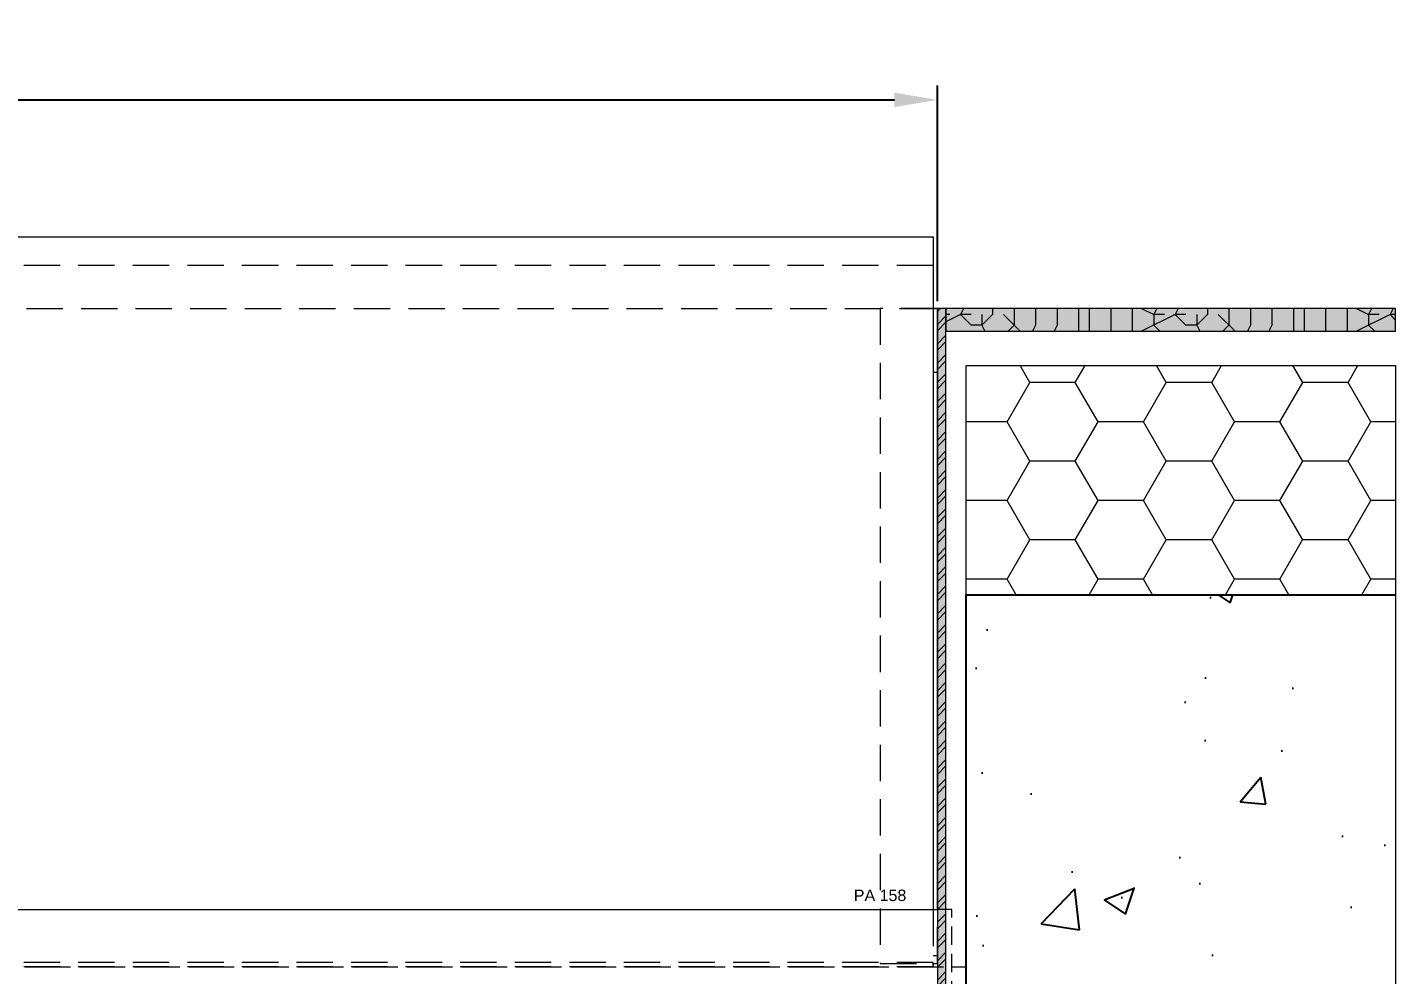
# Model space of a CAD drawing. Header units: millimetres. Extents: x -20000 to 230000, y -17405 to 24510.
# Drawn here: x -14977.7 to -14500, y -5804.8 to -5473.9 of the extents above; entities that cross this region are included whole.
import ezdxf
from ezdxf.enums import TextEntityAlignment as Align

# ---------------------------------------------------------------- set-up
doc = ezdxf.new("R2010")
doc.units = ezdxf.units.MM
doc.header["$PDMODE"] = 35
doc.header["$PDSIZE"] = 0.5
doc.linetypes.add('CACHE', pattern=[9.524999999999999, 6.35, -3.175])
doc.layers.get('0').update_dxf_attribs({"lineweight": 13})
doc.layers.get('Defpoints').update_dxf_attribs({"true_color": 0xc2a584})
doc.layers.add('0 - Invisible', color=43, linetype='Continuous', lineweight=0, plot=False)
for name, color, linetype, lineweight in [('1 - Aluminium', 150, 'Continuous', 13), ('1 - BETON', 251, 'Continuous', 25), ('1 - Bois', 44, 'Continuous', 13), ('1 - Cotation', 32, 'Continuous', 13), ('1 - INTERROMPU', 253, 'CACHE', 13), ('1 - Isolant', 132, 'Continuous', 13), ('1 - PVC', 7, 'Continuous', 13)]:
    doc.layers.add(name, color=color, linetype=linetype, lineweight=lineweight)
doc.layers.add('1 - Cache', color=7, linetype='Continuous', lineweight=0, true_color=0xffffff)
doc.styles.get("Standard").update_dxf_attribs({"font": 'ARIALUNI.TTF'})
doc.styles.add('Texte Poralu', font='tahomabd.ttf')
doc.dimstyles.new('100 - 1000', dxfattribs={"dimtxt": 15, "dimasz": 15, "dimexe": 5, "dimexo": 2.5, "dimgap": 8, "dimtad": 1, "dimdec": 1, "dimtxsty": 'Texte Poralu', "dimcen": 10, "dimazin": 0, "dimtfac": 1, "dimtdec": 1, "dimtmove": 0, "dimatfit": 3, "dimfxl": 1, "dimarcsym": 0})

# ---------------------------------------------------------------- blocks, each defined once
blk = doc.blocks.new('*U842')
at = {"layer": '1 - Isolant'}
h = blk.add_hatch(dxfattribs=at)
h.set_pattern_fill('HONEY', color=256, scale=5, style=0)
h.set_pattern_definition([(0, (110.0000906813141, 79.99999999999812), (23.8125, 13.748153225), [15.875, -31.75]), (120, (110.0000906813141, 79.99999999999812), (-23.81249994797095, 13.74815331511695), [15.87499999999995, -31.7499999999999]), (59.99999999999999, (110.0000906813141, 79.99999999999812), (5.202904551637744e-08, 27.49630654011694), [-31.75, 15.875])])
h.paths.add_polyline_path([(-149.9999933903616, 0), (1.818989403545856e-12, -9.094947017729282e-13), (9.237055564881302e-13, 79.99999999999818), (-149.9999933903625, 79.99999999999906)])
at = {"layer": '0 - Invisible'}
blk.add_lwpolyline([(-149.9999933903625, 79.99999999999906), (-149.9999933903616, 0)], dxfattribs=at)
at = {"layer": '1 - Isolant'}
blk.add_lwpolyline([(-149.9999933903616, 0), (0, 0), (0, 0), (1.818989403545856e-12, -9.094947017729282e-13), (9.237055564881302e-13, 79.99999999999818), (-149.9999933903625, 79.99999999999906)], dxfattribs=at)
blk = doc.blocks.new('*U802')
at = {"layer": '1 - PVC', "linetype": 'ByBlock'}
blk.add_lwpolyline([(-339.999915530876, 98), (339.9999155310297, 98)], dxfattribs=at)
at = {"layer": '1 - PVC', "linetype": 'CACHE'}
blk.add_lwpolyline([(345.0000402925289, -7.105427357601002e-15), (345.0000402925289, 98), (339.9999155310297, 98)], dxfattribs=at)
for tag, p in [('PA1', (-319.999915530876, 103)), ('PA2', (319.9999155310297, 103))]:
    blk.add_attdef(tag, text='', height=4).set_placement(p, align=Align.MIDDLE_CENTER)
blk = doc.blocks.new('*U1067')
at = {"layer": '1 - Aluminium'}
blk.add_line((339.9998078140451, 207.611683410234), (338.4998078140415, 207.611683410234), dxfattribs=at)
at = {"layer": '1 - Aluminium', "linetype": 'CACHE', "ltscale": 2}
blk.add_line((339.999807814027, 3.850744421461968), (338.4998078140233, 3.850744421461968), dxfattribs=at)
for points in [[(-338.499807814027, 255.0000049042409), (338.499807814027, 255.0000049042409), (338.499807814027, 245.0000049042546), (-338.499807814027, 245.0000049042546)], [(338.499807814027, 1.500000000004547), (-338.499807814027, 1.500000000004547), (-338.499807814027, 0), (338.499807814027, 0)]]:
    blk.add_lwpolyline(points, close=True, dxfattribs=at)
at = {"layer": '1 - Aluminium', "linetype": 'ByBlock', "ltscale": 2}
for points in [[(-338.499807814027, 19.99999999998451), (-338.499807814027, 255.0000049042409), (338.499807814027, 255.0000049042455), (338.499807814027, 19.99999999998451)], [(339.999807814027, 19.99999999998451), (339.999807814027, 230.000020190012), (338.499807814027, 230.000020190012), (338.499807814027, 19.99999999998451)]]:
    blk.add_lwpolyline(points, dxfattribs=at)
at = {"layer": '1 - Aluminium', "linetype": 'CACHE', "ltscale": 2}
for points in [[(339.999807814027, 230.000020190012), (319.999807814027, 230.000020190012), (319.999807814027, 1.201488842928484), (339.999807814027, 1.201488842928484), (339.999807814027, 19.99999999998451)], [(339.999807814027, 19.99999999998451), (339.999807814027, 230.000020190012)], [(338.499807814027, 4.547473508864641e-12), (-338.499807814027, 0), (-338.499807814027, 19.99999999998451)], [(338.499807814027, 1.201488842928484), (339.999807814027, 1.201488842928484), (339.999807814027, 19.99999999998451)], [(338.499807814027, 19.99999999998451), (338.499807814027, 4.547473508864641e-12)]]:
    blk.add_lwpolyline(points, dxfattribs=at)
blk = doc.blocks.new('*D1996')
at = {"layer": '1 - Cotation', "color": 0, "lineweight": -2, "transparency": 16777216}
for p, q in [((-15339.99988083894, -5569.571588351112), (-15339.99988083894, -5494.256614634792)), ((-14660.0000497776, -5569.571588351121), (-14660.0000497776, -5494.256614634792)), ((-15324.99988083894, -5499.256614634792), (-14675.0000497776, -5499.256614634792))]:
    blk.add_line(p, q, dxfattribs=at)
at = {"layer": '1 - Cotation', "color": 0, "transparency": 16777216}
for points in [[(-15324.99988083894, -5496.756614634792), (-15324.99988083894, -5501.756614634792), (-15339.99988083894, -5499.256614634792)], [(-14675.0000497776, -5496.756614634792), (-14675.0000497776, -5501.756614634792), (-14660.0000497776, -5499.256614634792)]]:
    blk.add_solid(points, dxfattribs=at)
at = {"layer": 'Defpoints', "color": 0, "transparency": 16777216}
for p in [(-14660.0000497776, -5499.256614634792), (-15339.99988083894, -5572.071588351112), (-14660.0000497776, -5572.071588351121)]:
    blk.add_point(p, dxfattribs=at)
at = {"layer": '1 - Cotation', "color": 0, "transparency": 16777216, "insert": (-14999.99996530827, -5483.756614634792), "char_height": 15, "attachment_point": 5, "style": 'Texte Poralu'}
blk.add_mtext('L', dxfattribs=at)
blk = doc.blocks.new('*U834')
at = {"layer": '1 - BETON'}
h = blk.add_hatch(dxfattribs=at)
h.set_pattern_fill('CONCRETE', color=256, scale=15, style=0, pattern_type=2)
h.set_pattern_definition([(49.99999999999999, (-49.99996146718152, -20.00000000000003), (107.589027390113, -9.412820247389266), [11.25, -123.75]), (355, (-49.99996146718152, -20.00000000000003), (-20.81270004195, 112.8288200550018), [9, -99]), (100.4514, (-41.03420946718152, -20.78440100000003), (86.77640725710323, 103.415931309143), [9.5610285, -105.1713168]), (46.18420000000002, (-49.99996146718152, 9.999999999999977), (160.0861572938467, -24.82785214935271), [16.87499999999996, -185.6249999999997]), (96.6356, (-36.65944971718152, 7.931003949999974), (140.1994058323055, 146.1176806350663), [14.3415432, -157.75695]), (351.1842, (-49.99996146718152, 9.999999999999977), (140.1992917700441, 146.1177901387987), [13.5, -148.5]), (21, (-34.99996146718152, 2.499999999999975), (89.53605781776925, -60.39283359980082), [11.25, -123.75]), (326.0000000000001, (-34.99996146718152, 2.499999999999975), (36.49729978823726, 108.772506757028), [9, -99]), (71.4514, (-27.53862651718151, -2.532740900000025), (126.0333942872235, 48.37957450649286), [9.5610285, -105.1713168]), (37.50000000000001, (-49.99996146718152, -20.00000000000003), (1.8239782975936, 49.93407807469672), [0, -97.8, 0, -100.5, 0, -99.375]), (7.499999999999999, (-49.99996146718152, -20.00000000000003), (39.46043061632229, 59.16175678235403), [0, -57.3, 0, -95.55, 0, -37.875]), (327.5, (-83.44996146718152, -20.00000000000003), (80.07336542586135, -3.383230760156963), [0, -37.5, 0, -117, 0, -155.25]), (317.5, (-98.44996146718152, -20.00000000000003), (87.47792540135794, 15.01574734984766), [0, -48.75, 0, -77.69999999999999, 0, -110.25])])
h.paths.add_polyline_path([(150.0000385328185, 179.9999999999999), (150.0000385328185, 0), (0, 0), (0, 180)])
at = {"layer": '0 - Invisible'}
blk.add_lwpolyline([(150.0000385328185, 179.9999999999999), (150.0000385328185, 0)], dxfattribs=at)
at = {"layer": '1 - BETON'}
blk.add_lwpolyline([(150.0000385328185, 0), (0, 0), (0, 180), (150.0000385328185, 179.9999999999999)], dxfattribs=at)
blk = doc.blocks.new('*U844')
at = {"layer": '1 - Aluminium'}
h = blk.add_hatch(dxfattribs=at)
h.set_pattern_fill('ANSI32,_I', color=256, scale=0.5, style=2)
h.set_pattern_definition([(45, (-67442.98265020993, -44957.63873603865), (-3.367596045400933, 3.367596045400933), []), (45, (-67440.73758520994, -44957.63873603865), (-3.367596045400933, 3.367596045400933), [])])
h.paths.add_polyline_path([(0, 0), (3, 0), (3, 280.0000049042504), (0, 280.0000049042504)])
at = {"layer": '1 - Cache'}
h = blk.add_hatch(color=256, dxfattribs=at)
h.dxf.hatch_style = 2
h.paths.add_polyline_path([(0, 0), (3, 0), (3, 280.0000049042504), (0, 280.0000049042504)])
at = {"layer": '1 - Aluminium'}
blk.add_lwpolyline([(0, 0), (3, 0), (3, 280.0000049042504), (0, 280.0000049042504)], close=True, dxfattribs=at)
blk = doc.blocks.new('*U843')
at = {"layer": '1 - Bois'}
h = blk.add_hatch(dxfattribs=at)
h.set_pattern_fill('352', color=256, scale=75, style=0, pattern_type=2)
h.set_pattern_definition([(0, (158.2501443578496, -17), (75, 75), [22.5, -52.5]), (0, (158.2501443578496, -13.25), (75, 75), [22.5, -52.5]), (0, (162.0001443578496, -5.75), (75, 75), [15, -60]), (0, (165.7501443578496, 1.75), (75, 75), [11.25, -63.75]), (0, (165.7501443578496, 9.25), (75, 75), [7.5, -67.5]), (0, (147.0001443578496, 16.75), (75, 75), [3.75, -18.75, 3.75, -48.75]), (0, (158.2501443578496, 20.5), (75, 75), [3.75, -30, 11.25, -30]), (0, (173.2501443578496, 24.25), (75, 75), [3.75, -3.75, 3.75, -63.75]), (0, (169.5001443578496, 28), (75, 75), [3.75, -71.25]), (0, (165.7501443578496, 35.5), (75, 75), [11.25, -63.75]), (0, (165.7501443578496, 43), (75, 75), [15, -60]), (0, (162.0001443578496, 50.5), (75, 75), [18.75, -22.5, 3.75, -30]), (90, (132.0001443578496, 5.5), (-74.99999999999999, 75), [3.75, -7.5, 18.75, -45]), (90, (135.7501443578496, 13), (-74.99999999999999, 75), [3.75, -3.75, 11.25, -56.25]), (90, (139.5001443578496, 43), (-74.99999999999999, 75), [7.5, -67.5]), (90, (143.2501443578496, 13), (-74.99999999999999, 75), [15, -22.5, 3.75, -33.75]), (90, (147.0001443578496, 54.25), (-74.99999999999999, 75), [3.75, -71.25]), (90, (150.7501443578496, 16.75), (-74.99999999999999, 75), [11.25, -63.75]), (90, (158.2501443578496, 20.5), (-74.99999999999999, 75), [7.5, -67.5]), (90, (165.7501443578496, 20.5), (-74.99999999999999, 75), [3.75, -11.25, 11.25, -48.75]), (90, (169.5001443578496, 24.25), (-74.99999999999999, 75), [3.75, -71.25]), (90, (173.2501443578496, 9.25), (-74.99999999999999, 75), [10.5, -64.5]), (90, (177.0001443578496, -5.75), (-74.99999999999999, 75), [7.5, -67.5]), (90, (184.5001443578496, 24.25), (-74.99999999999999, 75), [3.75, -71.25]), (90, (192.0001443578496, 20.5), (-74.99999999999999, 75), [11.25, -63.75]), (90, (199.5001443578496, 20.5), (-74.99999999999999, 75), [11.25, -63.75]), (45, (188.2501443578496, -9.5), (8.326672684688674e-15, 75.00000000142686), [5.30325, -5.30325, 5.30325, -90.15626715]), (45, (173.2501443578496, 9.25), (8.326672684688674e-15, 75.00000000142686), [10.6065, -95.45951715]), (45, (143.2501443578496, 46.75), (8.326672684688674e-15, 75.00000000142686), [10.6065, -95.45951715]), (45, (158.2501443578496, 28), (8.326672684688674e-15, 75.00000000142686), [10.6065, -95.45951715]), (45, (162.0001443578496, 13), (8.326672684688674e-15, 75.00000000142686), [10.6065, -95.45951715]), (45, (184.5001443578496, -2), (8.326672684688674e-15, 75.00000000142686), [10.6065, -95.45951715]), (45, (177.0001443578496, 1.75), (8.326672684688674e-15, 75.00000000142686), [15.9099, -90.15611715]), (45, (154.5001443578496, 35.5), (8.326672684688674e-15, 75.00000000142686), [5.30325, -100.76276715]), (45, (150.7501443578496, 43), (8.326672684688674e-15, 75.00000000142686), [5.30325, -100.76276715]), (45, (180.7501443578496, 43), (8.326672684688674e-15, 75.00000000142686), [5.30325, -100.76276715]), (45, (150.7501443578496, 5.5), (8.326672684688674e-15, 75.00000000142686), [5.30325, -100.76276715]), (45, (192.0001443578496, 31.75), (8.326672684688674e-15, 75.00000000142686), [5.30325, -100.76276715]), (45, (165.7501443578496, 24.25), (8.326672684688674e-15, 75.00000000142686), [5.30325, -100.76276715]), (45, (173.2501443578496, 31.75), (8.326672684688674e-15, 75.00000000142686), [5.30325, -100.76276715]), (135, (169.5001443578496, 16.75), (-75.00000000142686, 8.326672684688674e-15), [5.30325, -5.30325, 15.9099, -79.54961714999999]), (135, (180.7501443578496, 16.75), (-75.00000000142686, 8.326672684688674e-15), [5.30325, -100.76276715]), (135, (180.7501443578496, -9.5), (-75.00000000142686, 8.326672684688674e-15), [5.30325, -100.76276715]), (135, (165.7501443578496, 9.25), (-75.00000000142686, 8.326672684688674e-15), [5.30325, -100.76276715]), (135, (177.0001443578496, 24.25), (-75.00000000142686, 8.326672684688674e-15), [5.30325, -100.76276715]), (135, (158.2501443578496, 5.5), (-75.00000000142686, 8.326672684688674e-15), [5.30325, -100.76276715]), (135, (188.2501443578496, 5.5), (-75.00000000142686, 8.326672684688674e-15), [5.30325, -100.76276715]), (135, (135.7501443578496, -17), (-75.00000000142686, 8.326672684688674e-15), [5.30325, -100.76276715]), (135, (139.5001443578496, -13.25), (-75.00000000142686, 8.326672684688674e-15), [10.6065, -95.45951715]), (135, (143.2501443578496, -9.5), (-75.00000000142686, 8.326672684688674e-15), [10.6065, -95.45951715]), (135, (150.7501443578496, -9.5), (-75.00000000142686, 8.326672684688674e-15), [10.6065, -95.45951715]), (135, (154.5001443578496, -2), (-75.00000000142686, 8.326672684688674e-15), [10.6065, -95.45951715]), (135, (184.5001443578496, 28), (-75.00000000142686, 8.326672684688674e-15), [10.6065, -95.45951715]), (135, (199.5001443578496, -9.5), (-75.00000000142686, 8.326672684688674e-15), [10.6065, -95.45951715]), (135, (203.2501443578496, 50.5), (-75.00000000142686, 8.326672684688674e-15), [10.6065, -95.45951715]), (135, (203.2501443578496, 43), (-75.00000000142686, 8.326672684688674e-15), [10.6065, -95.45951715]), (135, (195.7501443578496, 39.25), (-75.00000000142686, 8.326672684688674e-15), [10.6065, -95.45951715]), (135, (143.2501443578496, 39.25), (-75.00000000142686, 8.326672684688674e-15), [15.9099, -90.15611715]), (135, (192.0001443578496, 31.75), (-75.00000000142686, 8.326672684688674e-15), [15.9099, -90.15611715]), (26.56505119999999, (150.7501443578496, 54.25), (75.00000000000706, 3.000483611570459e-08), [8.385, -159.320098275]), (26.56505119999999, (150.7501443578496, 16.75), (75.00000000000706, 3.000483611570459e-08), [8.385, -159.320098275]), (26.56505119999999, (158.2501443578496, 39.25), (75.00000000000706, 3.000483611570459e-08), [8.385, -159.320098275]), (26.56505119999999, (180.7501443578496, -13.25), (75.00000000000706, 3.000483611570459e-08), [8.385, -159.320098275]), (26.56505119999999, (177.0001443578496, -5.75), (75.00000000000706, 3.000483611570459e-08), [8.385, -159.320098275]), (26.56505119999999, (154.5001443578496, 9.25), (75.00000000000706, 3.000483611570459e-08), [8.385, -159.320098275]), (26.56505119999999, (154.5001443578496, 46.75), (75.00000000000706, 3.000483611570459e-08), [8.385, -159.320098275]), (26.56505119999999, (177.0001443578496, 24.25), (75.00000000000706, 3.000483611570459e-08), [16.77, -150.935098275]), (63.43494882, (177.0001443578496, 35.5), (3.824898731075166e-09, 75.00000000000705), [8.384999999999982, -159.3200982749997]), (63.43494882, (188.2501443578496, 13), (3.824898731075166e-09, 75.00000000000705), [8.384999999999982, -159.3200982749997]), (63.43494882, (150.7501443578496, 28), (3.824898731075166e-09, 75.00000000000705), [8.384999999999982, -159.3200982749997]), (63.43494882, (135.7501443578496, 31.75), (3.824898731075166e-09, 75.00000000000705), [8.384999999999982, -159.3200982749997]), (63.43494882, (180.7501443578496, 16.75), (3.824898731075166e-09, 75.00000000000705), [8.384999999999982, -159.3200982749997]), (63.43494882, (173.2501443578496, 16.75), (3.824898731075166e-09, 75.00000000000705), [8.384999999999982, -159.3200982749997]), (63.43494882, (143.2501443578496, 28), (3.824898731075166e-09, 75.00000000000705), [16.76999999999996, -150.9350982749997]), (63.43494882, (199.5001443578496, 1.75), (3.824898731075166e-09, 75.00000000000705), [16.76999999999996, -150.9350982749997]), (63.43494882, (192.0001443578496, 5.5), (3.824898731075166e-09, 75.00000000000705), [16.76999999999996, -150.9350982749997]), (116.5650512, (132.0001443578496, -5.75), (-3.000486109572265e-08, 75.00000000000705), [8.384999999999982, -159.3200982749997]), (116.5650512, (132.0001443578496, 35.5), (-3.000486109572265e-08, 75.00000000000705), [8.384999999999982, -159.3200982749997]), (116.5650512, (147.0001443578496, -17), (-3.000486109572265e-08, 75.00000000000705), [8.384999999999982, -159.3200982749997]), (116.5650512, (139.5001443578496, 50.5), (-3.000486109572265e-08, 75.00000000000705), [8.384999999999982, -159.3200982749997]), (116.5650512, (147.0001443578496, 5.5), (-3.000486109572265e-08, 75.00000000000705), [8.384999999999982, -159.3200982749997]), (116.5650512, (162.0001443578496, 13), (-3.000486109572265e-08, 75.00000000000705), [8.384999999999982, -159.3200982749997]), (116.5650512, (169.5001443578496, 28), (-3.000486109572265e-08, 75.00000000000705), [8.384999999999982, -159.3200982749997]), (116.5650512, (135.7501443578496, -2), (2.408598827469133e-05, 75.00001205800363), [8.384999999999982, -159.3200982749997]), (116.5650512, (154.5001443578496, 9.25), (-3.000486109572265e-08, 75.00000000000705), [8.384999999999982, -159.3200982749997]), (116.5650512, (177.0001443578496, 1.75), (-3.000486109572265e-08, 75.00000000000705), [8.384999999999982, -159.3200982749997]), (116.5650512, (184.5001443578496, 9.25), (-3.000486109572265e-08, 75.00000000000705), [8.384999999999982, -159.3200982749997]), (116.5650512, (199.5001443578496, 31.75), (-3.000486109572265e-08, 75.00000000000705), [8.384999999999982, -159.3200982749997]), (116.5650512, (143.2501443578496, 54.25), (-3.000486109572265e-08, 75.00000000000705), [8.384999999999982, -159.3200982749997]), (116.5650512, (132.0001443578496, 50.5), (-3.000486109572265e-08, 75.00000000000705), [16.76999999999996, -150.9350982749997]), (116.5650512, (143.2501443578496, -2), (-3.000486109572265e-08, 75.00000000000705), [16.76999999999996, -150.9350982749997]), (153.43494882, (132.0001443578496, -13.25), (-75.00000000000705, 3.82492371109322e-09), [8.385, -159.320098275]), (153.43494882, (195.7501443578496, -17), (-75.00000000000705, 3.82492371109322e-09), [8.385, -159.320098275]), (153.43494882, (192.0001443578496, 20.5), (-75.00000000000705, 3.82492371109322e-09), [8.385, -159.320098275]), (153.43494882, (162.0001443578496, -5.75), (-75.00000000000705, 3.82492371109322e-09), [8.385, -159.320098275]), (153.43494882, (158.2501443578496, -13.25), (-75.00000000000705, 3.82492371109322e-09), [8.385, -159.320098275]), (153.43494882, (165.7501443578496, 1.75), (-75.00000000000705, 3.82492371109322e-09), [8.385, -159.320098275]), (153.43494882, (188.2501443578496, 46.75), (-75.00000000000705, 3.82492371109322e-09), [8.385, -159.320098275]), (153.43494882, (195.7501443578496, 50.5), (-75.00000000000705, 3.82492371109322e-09), [16.77, -150.935098275])])
h.paths.add_polyline_path([(0, 0), (157.0001443578496, 0), (157.0001443578496, 8), (0, 8)])
at = {"layer": '1 - Cache'}
h = blk.add_hatch(color=256, dxfattribs=at)
h.dxf.hatch_style = 2
h.paths.add_polyline_path([(0, 0), (157.0001443578496, 0), (157.0001443578496, 8), (0, 8)])
at = {"layer": '1 - Bois'}
blk.add_lwpolyline([(0, 0), (157.0001443578496, 0), (157.0001443578496, 8), (0, 8)], close=True, dxfattribs=at)

msp = doc.modelspace()

# ---------------------------------------------------------------- linework, layer by layer
at = {"layer": '1 - INTERROMPU', "ltscale": 2}
msp.add_line((-15339.99988083894, -5572.071588351112), (-14660.0000497776, -5572.071588351121), dxfattribs=at)
at = {"layer": '1 - INTERROMPU'}
msp.add_lwpolyline([(-15350.00002406801, -5832.071593255387), (-15350.00004813601, -5832.071593255377), (-15350.00009627202, -5802.071593255371), (-14650.00004977781, -5802.071593255371), (-14649.99999999999, -5832.07159325537), (-14649.99990982808, -5832.07159325537), (-14650.00009017191, -5852.07159325538), (-15350.00007220402, -5852.071593255382)], close=True, dxfattribs=at)

# ---------------------------------------------------------------- block references
for name, p in [('*U1067', (-15000.00007302492, -5802.071593255371)), ('*U844', (-14660.00004977695, -5852.071593255371)), ('*U834', (-14650, -5852.071593255383))]:
    msp.add_blockref(name, p)
at = {"rotation": 179.9999598587278}
msp.add_blockref('*U843', (-14499.99990541946, -5572.071698345001), dxfattribs=at)
at = {"xscale": -1, "rotation": 359.9999598587287}
msp.add_blockref('*U842', (-14649.99995485758, -5672.071593255382), dxfattribs=at)
ref = msp.add_blockref('*U802', (-14999.99996530807, -5880.071593255387))
ref.add_attrib('PA2', 'PA 158', dxfattribs={"height": 4}).set_placement((-14680.00004977705, -5777.071593255387), align=Align.MIDDLE_CENTER)

# ---------------------------------------------------------------- dimensions: what is measured, and where the dimension line sits
at = {"layer": '1 - Cotation'}
dim = msp.add_linear_dim(base=(-14660.0000497776, -5499.256614634792), p1=(-15339.99988083894, -5572.071588351112), p2=(-14660.0000497776, -5572.071588351121), text='L', dimstyle='100 - 1000', dxfattribs=at)
dim.commit()
dim.dimension.update_dxf_attribs({"geometry": '*D1996', "text_midpoint": (-14999.99996530827, -5483.756614634792)})

doc.saveas('drawing.dxf')
